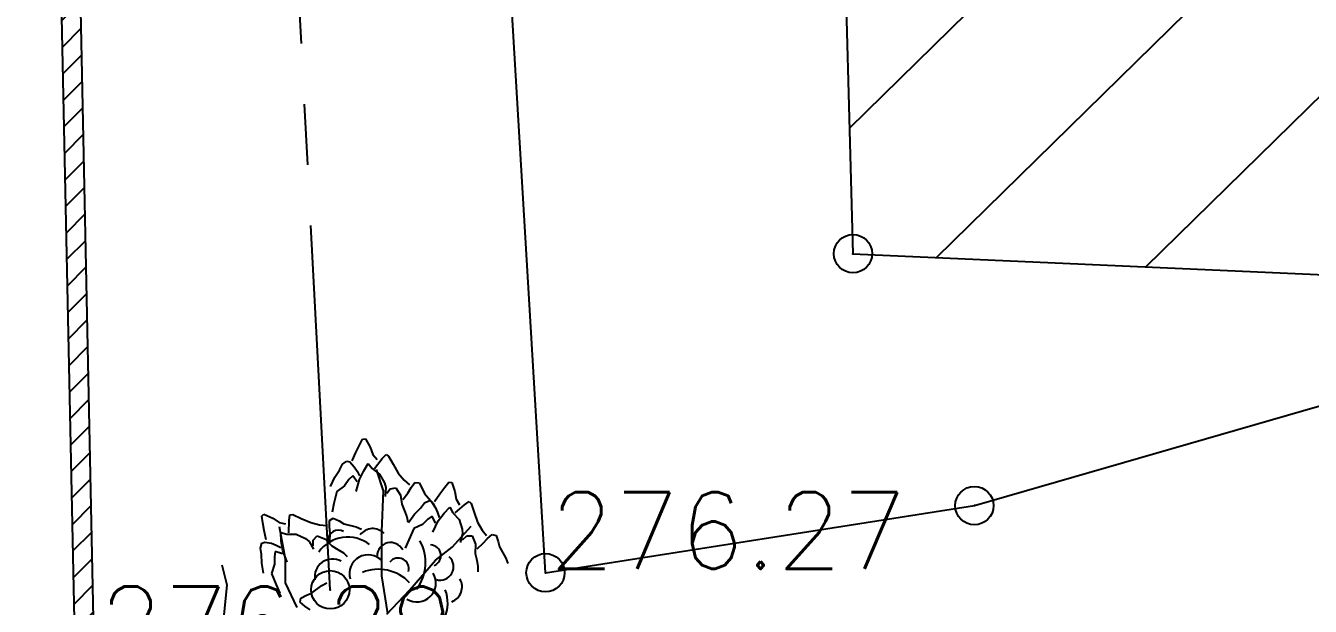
# Model space of a CAD drawing. Header units: millimetres. Extents: x 524954 to 526204, y 9523489 to 9524010.
# Drawn here: x 525641.46 to 525658.24, y 9523653.99 to 9523661.57 of the extents above; entities that cross this region are included whole.
import ezdxf

# ---------------------------------------------------------------- set-up
doc = ezdxf.new("R2010")
doc.units = ezdxf.units.MM
doc.header["$PDMODE"] = 32
doc.header["$PDSIZE"] = 0.5
doc.linetypes.add('ACAD_ISO12W100', pattern=[21, 12, -3, 0, -3, 0, -3])
doc.linetypes.add('AXES2', pattern=[28.575, 19.05, -3.175, 3.175, -3.175])
for name, color, linetype in [('Arbre', 34, 'ACAD_ISO12W100'), ('Axe_Piste', 3, 'AXES2'), ('Bati', 6, 'Continuous'), ('Bati_H', 1, 'Continuous'), ('Cloture', 7, 'Continuous'), ('Murs', 1, 'Continuous'), ('TopoAlt', 3, 'Continuous'), ('TOPOJIS', 7, 'Continuous')]:
    doc.layers.add(name, color=color, linetype=linetype)
doc.styles.add('Simplex 1.0', font='Simplex.shx', dxfattribs={"width": 0.99, "height": 1})
doc.linetypes.add('LIMITE1', pattern='A,6.35,-2.54,[133,ltypeshp.shx,S=2.54,R=0,X=-2.54,Y=0],-2.54,25.4', length=36.83)

# ---------------------------------------------------------------- blocks, each defined once
blk = doc.blocks.new('TCPOINT M')
at = {"color": 0}
blk.add_point((0, 0), dxfattribs=at)
at = {"layer": 'TopoAlt', "style": 'Simplex 1.0', "width": 0.99}
blk.add_attdef('ALT', (0.15, 0.15), '', height=1, dxfattribs=at)
blk = doc.blocks.new('v088')
at = {"color": 3, "linetype": 'Continuous'}
for p, q in [((-0.069, 12.224), (-0.024, 12.318)), ((-0.024, 12.318), (0.016, 12.396)), ((0.016, 12.396), (0.055, 12.4)), ((0.055, 12.4), (0.118, 12.291)), ((0.118, 12.291), (0.152, 12.195)), ((-0.243, 12.069), (-0.188, 12.111)), ((-0.188, 12.111), (-0.15, 12.099)), ((-0.15, 12.099), (-0.092, 12.035)), ((-0.118, 12.113), (-0.069, 12.224)), ((0.032, 11.984), (0.092, 12.078)), ((0.092, 12.078), (0.144, 12.013)), ((0.152, 12.195), (0.207, 12.131)), ((0.175, 12.015), (0.272, 12.144)), ((0.272, 12.144), (0.324, 12.197)), ((0.324, 12.197), (0.356, 12.175)), ((0.356, 12.175), (0.415, 12.069)), ((-0.344, 11.901), (-0.283, 11.991)), ((-0.283, 11.991), (-0.243, 12.069)), ((-0.112, 11.918), (-0.162, 11.869)), ((-0.054, 11.839), (-0.112, 11.918)), ((-0.092, 12.035), (-0.054, 11.98)), ((-0.054, 11.98), (-0.022, 11.919)), ((-0.025, 11.872), (0.032, 11.984)), ((0.144, 12.013), (0.24, 11.942)), ((0.24, 11.942), (0.305, 11.825)), ((0.415, 12.069), (0.484, 11.953)), ((0.484, 11.953), (0.56, 11.862)), ((-0.403, 11.78), (-0.344, 11.901)), ((-0.217, 11.788), (-0.32, 11.714)), ((-0.162, 11.869), (-0.217, 11.788)), ((-0.066, 11.715), (-0.025, 11.872)), ((0.305, 11.825), (0.32, 11.765)), ((0.32, 11.765), (0.311, 11.65)), ((0.334, 11.69), (0.378, 11.749)), ((0.378, 11.749), (0.45, 11.762)), ((0.45, 11.762), (0.511, 11.664)), ((0.56, 11.862), (0.63, 11.801)), ((0.608, 11.694), (0.653, 11.766)), ((0.653, 11.766), (0.699, 11.829)), ((0.699, 11.829), (0.754, 11.828)), ((0.754, 11.828), (0.796, 11.754)), ((0.796, 11.754), (0.824, 11.689)), ((1.027, 11.683), (1.089, 11.768)), ((1.089, 11.768), (1.142, 11.837)), ((1.142, 11.837), (1.181, 11.833)), ((1.181, 11.833), (1.223, 11.714)), ((-0.32, 11.714), (-0.357, 11.558)), ((0.511, 11.664), (0.53, 11.547)), ((0.542, 11.608), (0.608, 11.694)), ((0.824, 11.689), (0.934, 11.561)), ((0.827, 11.564), (0.889, 11.595)), ((0.889, 11.595), (0.923, 11.575)), ((0.923, 11.575), (0.969, 11.502)), ((0.958, 11.583), (1.027, 11.683)), ((1.223, 11.714), (1.239, 11.614)), ((1.239, 11.614), (1.281, 11.541)), ((1.346, 11.541), (1.408, 11.583)), ((1.408, 11.583), (1.435, 11.556)), ((-1.299, 11.392), (-1.27, 11.417)), ((-1.27, 11.417), (-1.154, 11.366)), ((-0.943, 11.337), (-0.932, 11.411)), ((-0.932, 11.411), (-0.894, 11.412)), ((-0.894, 11.412), (-0.784, 11.361)), ((-0.357, 11.558), (-0.382, 11.444)), ((0.53, 11.547), (0.565, 11.463)), ((0.565, 11.463), (0.596, 11.383)), ((0.615, 11.31), (0.696, 11.418)), ((0.696, 11.418), (0.773, 11.494)), ((0.773, 11.494), (0.827, 11.564)), ((0.934, 11.561), (0.97, 11.497)), ((0.969, 11.502), (0.996, 11.441)), ((0.996, 11.441), (1.016, 11.375)), ((1.004, 11.329), (1.081, 11.429)), ((1.081, 11.429), (1.158, 11.51)), ((1.158, 11.51), (1.196, 11.437)), ((1.196, 11.437), (1.277, 11.348)), ((1.227, 11.433), (1.346, 11.541)), ((1.435, 11.556), (1.473, 11.441)), ((1.473, 11.441), (1.519, 11.314)), ((-1.285, 11.305), (-1.299, 11.392)), ((-1.266, 11.203), (-1.285, 11.305)), ((-1.154, 11.366), (-1.07, 11.309)), ((-1.07, 11.309), (-0.988, 11.29)), ((-0.947, 11.176), (-0.943, 11.337)), ((-0.784, 11.361), (-0.66, 11.307)), ((-0.66, 11.307), (-0.544, 11.278)), ((-0.544, 11.278), (-0.452, 11.27)), ((-0.413, 11.333), (-0.367, 11.365)), ((-0.413, 11.254), (-0.413, 11.333)), ((-0.408, 11.17), (-0.413, 11.254)), ((-0.367, 11.365), (-0.29, 11.329)), ((-0.29, 11.329), (-0.229, 11.292)), ((-0.229, 11.292), (-0.065, 11.254)), ((-0.065, 11.254), (0.001, 11.223)), ((0.596, 11.383), (0.609, 11.315)), ((0.8, 11.283), (0.685, 11.229)), ((0.869, 11.352), (0.8, 11.283)), ((0.927, 11.391), (0.869, 11.352)), ((0.969, 11.302), (0.927, 11.391)), ((0.935, 11.183), (1.004, 11.329)), ((1.277, 11.348), (1.319, 11.221)), ((1.519, 11.314), (1.577, 11.21)), ((-1.241, 11.084), (-1.266, 11.203)), ((-1.05, 11.179), (-0.971, 11.157)), ((-1.044, 11.067), (-1.05, 11.179)), ((-0.971, 11.157), (-0.851, 11.155)), ((-0.851, 11.155), (-0.73, 11.098)), ((-0.73, 11.098), (-0.682, 11.059)), ((-0.626, 11.08), (-0.576, 11.133)), ((-0.626, 11.006), (-0.626, 11.08)), ((-0.576, 11.133), (-0.468, 11.09)), ((-0.468, 11.09), (-0.384, 11.005)), ((-0.41, 11.061), (-0.408, 11.17)), ((0.619, 11.083), (0.573, 10.975)), ((0.685, 11.229), (0.619, 11.083)), ((1.323, 11.16), (1.292, 11.048)), ((1.319, 11.221), (1.323, 11.16)), ((1.323, 11.083), (1.377, 11.133)), ((1.377, 11.133), (1.45, 11.133)), ((1.45, 11.133), (1.492, 11.025)), ((1.577, 11.21), (1.635, 11.137)), ((1.592, 11.037), (1.65, 11.098)), ((1.65, 11.098), (1.708, 11.152)), ((1.708, 11.152), (1.762, 11.141)), ((1.762, 11.141), (1.789, 11.06)), ((-1.317, 10.975), (-1.297, 11.041)), ((-1.303, 10.889), (-1.317, 10.975)), ((-1.297, 11.041), (-1.259, 11.053)), ((-1.259, 11.053), (-1.174, 11.037)), ((-1.174, 11.037), (-1.111, 11.014)), ((-1.122, 10.929), (-1.134, 10.861)), ((-1.029, 10.899), (-1.122, 10.929)), ((-1.111, 11.014), (-1.05, 10.983)), ((-1.024, 10.943), (-1.044, 11.067)), ((-0.966, 10.792), (-1.024, 10.943)), ((-0.682, 11.059), (-0.622, 10.96)), ((-0.384, 11.005), (-0.307, 10.958)), ((-0.307, 10.958), (-0.234, 10.911)), ((-0.234, 10.911), (-0.184, 10.864)), ((1.492, 11.025), (1.489, 10.906)), ((1.489, 10.906), (1.508, 10.818)), ((1.512, 10.964), (1.592, 11.037)), ((1.789, 11.06), (1.804, 10.991)), ((1.804, 10.991), (1.889, 10.844)), ((-1.3, 10.78), (-1.303, 10.889)), ((-1.277, 10.647), (-1.3, 10.78)), ((-1.131, 10.763), (-1.171, 10.642)), ((-1.134, 10.861), (-1.131, 10.763)), ((1.508, 10.818), (1.523, 10.733)), ((1.889, 10.844), (1.912, 10.775)), ((-1.171, 10.642), (-1.109, 10.494)), ((1.523, 10.733), (1.523, 10.664)), ((-1.109, 10.494), (-1.063, 10.387)), ((-0.648, 10.385), (-0.514, 10.488)), ((-0.514, 10.488), (-0.448, 10.519)), ((-0.796, 10.268), (-0.791, 10.323)), ((-0.735, 10.218), (-0.796, 10.268)), ((-0.791, 10.323), (-0.715, 10.36)), ((-0.715, 10.36), (-0.648, 10.385)), ((-0.666, 10.169), (-0.735, 10.218))]:
    blk.add_line(p, q, dxfattribs=at)
at = {"linetype": 'Continuous'}
for p, q in [((0.29, 11.722), (0.197, 12)), ((0.27, 11.193), (0.29, 11.722)), ((-0.991, 10.831), (-1.069, 11.252)), ((1.188, 10.988), (1.437, 11.261)), ((0.269, 10.614), (0.27, 11.193)), ((0.968, 10.816), (1.188, 10.988)), ((-1.749, 10.491), (-1.817, 10.751)), ((-0.991, 10.52), (-0.991, 10.831)), ((0.634, 10.429), (0.968, 10.816)), ((0.345, 10.122), (0.269, 10.614)), ((-1.806, 9.931), (-1.749, 10.491)), ((-0.835, 10.2), (-0.991, 10.52)), ((0.336, 10.112), (0.634, 10.429))]:
    blk.add_line(p, q, dxfattribs=at)
at = {"color": 3, "linetype": 'Continuous'}
for centre, major_axis, start_param, end_param in [((-0.176, 10.651), (0.33, 0.33), 0.12682, 1.733702), ((-0.3, 11.072), (0.0964, 0.0964), 0.254619, 2.377018), ((0.15, 11.024), (0.145, 0.145), 6.263619, 7.998733), ((0.091, 10.641), (0.174, 0.174), 6.236163, 8.918901), ((0.383, 10.87), (-0.125, 0.125), 4.396235, 7.060094), ((0.275, 10.786), (0.4, 0.4), 4.836335, 6.022049), ((0.899, 10.876), (0.099, 0.099), 4.31771, 7.031286), ((-0.376, 10.6), (0.164, 0.164), 0.282297, 2.520721), ((0.223, 10.132), (-0.4, 0.4), 4.689978, 5.875693), ((0.483, 10.705), (-0.099, 0.099), 3.680741, 6.394318), ((1.029, 10.733), (-0.125, 0.125), 2.081137, 4.744996), ((0.728, 10.517), (-0.174, 0.174), 1.793126, 4.475865), ((1.111, 10.467), (-0.145, 0.145), 2.713295, 4.448408), ((0.662, 10.258), (-0.33, 0.33), 2.69514, 4.302022)]:
    blk.add_ellipse(centre, major_axis=major_axis, ratio=1, start_param=start_param, end_param=end_param, dxfattribs=at)

msp = doc.modelspace()

# ---------------------------------------------------------------- hatches: boundary and pattern name
at = {"layer": 'Bati_H'}
h = msp.add_hatch(dxfattribs=at)
h.set_pattern_fill('_U', color=256, scale=2, angle=224.4218, style=0, pattern_type=0)
h.set_pattern_definition([(224.421774073, (0, 0), (1.39986962102, -1.428413471), [])])
h.paths.add_polyline_path([(525664.277, 9523672.499), (525657.928, 9523672.563), (525657.707, 9523663.532), (525652.127, 9523663.586), (525652.266, 9523658.597), (525664.398, 9523658.056), (525664.132, 9523658.059)])
at = {"layer": 'Murs'}
h = msp.add_hatch(dxfattribs=at)
h.set_pattern_fill('_U', color=256, scale=0.25, angle=45, style=0, pattern_type=0)
h.set_pattern_definition([(45, (0, 0), (-0.1767766952966, 0.1767766952966), [])])
h.paths.add_polyline_path([(525642.364, 9523653.203), (525641.884, 9523676.204), (525641.634, 9523676.198), (525642.114, 9523653.197)])

# ---------------------------------------------------------------- linework, layer by layer
at = {"layer": 'Axe_Piste', "ltscale": 0.25, "flags": 128}
msp.add_lwpolyline([(525645.441, 9523654.208), (525644.277, 9523676.225), (525642.874, 9523696.239), (525641.465, 9523715.991)], dxfattribs=at)
at = {"layer": 'Bati', "flags": 128}
msp.add_lwpolyline([(525664.277, 9523672.499), (525657.928, 9523672.563), (525657.707, 9523663.532), (525652.127, 9523663.586), (525652.266, 9523658.597), (525664.398, 9523658.056), (525664.132, 9523658.059)], close=True, dxfattribs=at)
at = {"layer": 'Cloture', "linetype": 'LIMITE1', "ltscale": 0.1, "flags": 128}
for points in [[(525648.251, 9523654.431), (525646.933, 9523676.536)], [(525648.251, 9523654.431), (525653.851, 9523655.307), (525665.238, 9523658.593), (525665.108, 9523659.112), (525671.612, 9523661.574)]]:
    msp.add_lwpolyline(points, dxfattribs=at)
at = {"layer": 'Cloture', "flags": 128}
for points in [[(525642.114, 9523653.197), (525641.634, 9523676.198)], [(525642.114, 9523653.197), (525641.634, 9523676.198)], [(525642.364, 9523653.203), (525641.884, 9523676.204)]]:
    msp.add_lwpolyline(points, dxfattribs=at)

# ---------------------------------------------------------------- block references
at = {"layer": 'Arbre'}
msp.add_blockref('v088', (525645.846, 9523643.778), dxfattribs=at)
at = {"layer": 'TOPOJIS'}
for p in [(525652.266, 9523658.597), (525653.851, 9523655.307), (525645.441, 9523654.208, 276.1)]:
    msp.add_blockref('TCPOINT M', p, dxfattribs=at)
ref = msp.add_blockref('TCPOINT M', (525648.251, 9523654.431, 276.27), dxfattribs=at)
ref.add_attrib('ALT', '276.27', (525648.301, 9523654.481, 276.27), dxfattribs={"layer": 'TopoAlt', "height": 1, "style": 'Simplex 1.0', "width": 0.99})
ref = msp.add_blockref('TCPOINT M', (525642.364, 9523653.203, 276.29), dxfattribs=at)
ref.add_attrib('ALT', '276.29', (525642.414, 9523653.253, 276.29), dxfattribs={"layer": 'TopoAlt', "height": 1, "style": 'Simplex 1.0', "width": 0.99})

doc.saveas('drawing.dxf')
